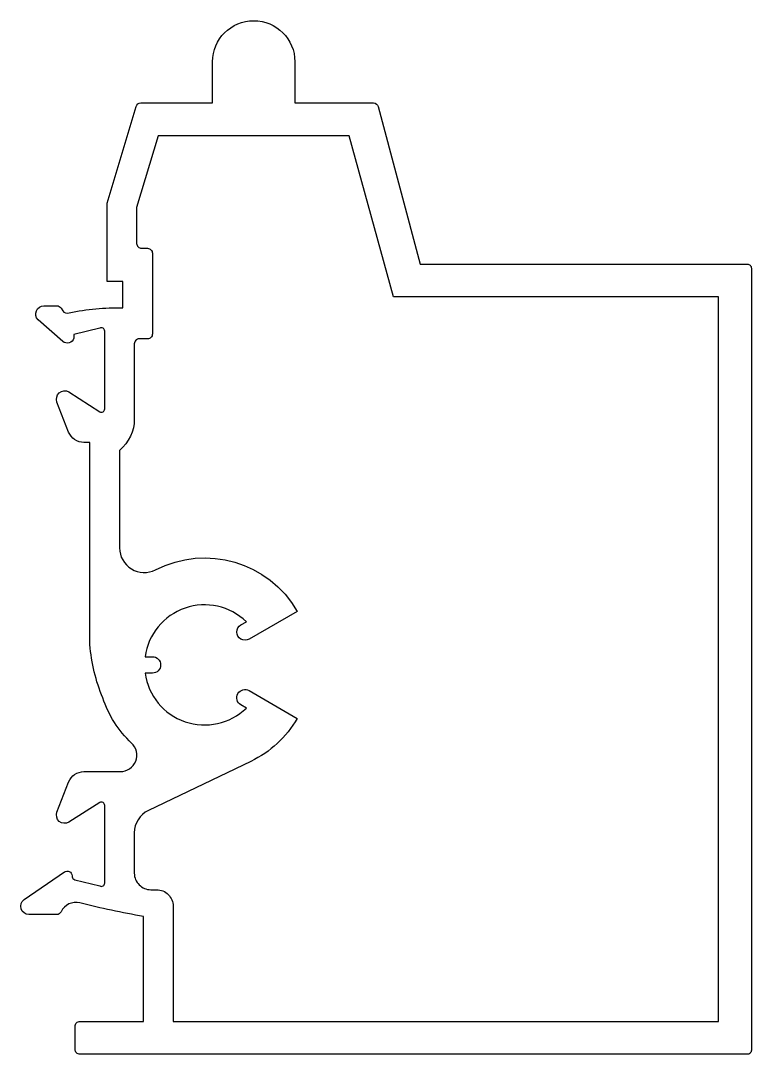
# Model space of a CAD drawing. Extents: x 606 to 650.4, y 668.7 to 731.4.
import ezdxf

# ---------------------------------------------------------------- set-up
doc = ezdxf.new("R2010")
doc.units = 0
doc.layers.get('0').update_dxf_attribs({"linetype": 'CONTINUOUS'})

msp = doc.modelspace()

# ---------------------------------------------------------------- linework, layer by layer
at = {"color": 0}
for points in [[(613.497, 677.027, -0.018697), (609.635, 677.849, 0.356078), (608.49, 677.314, -0.287906), (608.22, 677.144), (606.533, 677.144, -0.73676), (606.25, 678.056), (608.687, 679.73, -0.580367), (609.156, 679.503), (609.16, 679.444, 0.342609), (609.323, 679.261), (610.841, 678.882, 0.57735), (611.141, 679.056), (611.141, 683.768, 0.57735), (610.841, 683.941), (608.956, 682.752, -0.708172), (608.24, 683.366), (608.947, 685.189, -0.309455), (609.88, 685.827), (612.092, 685.827, 0.680525), (612.775, 687.558, -0.127047), (611.03, 690.3, -0.080808), (610.241, 693.538), (610.241, 705.815), (609.88, 705.815, -0.309455), (608.947, 706.453), (608.24, 708.275, -0.708172), (608.956, 708.889), (610.841, 707.684, 0.57735), (611.141, 707.857), (611.141, 712.586, 0.57735), (610.841, 712.759), (609.267, 712.371), (609.261, 712.148, -0.52592), (608.598, 711.948), (607.092, 713.267, -0.666625), (607.447, 714.119), (608.231, 714.119, -0.259573), (608.486, 713.977), (608.587, 713.813, 0.384018), (608.973, 713.701, -0.055299), (612.241, 713.999), (612.241, 715.598), (611.281, 715.598), (611.281, 720.349), (613.043, 726.223, -0.331213), (613.331, 726.437), (617.697, 726.437), (617.697, 728.937, -1), (622.697, 728.937), (622.697, 726.437), (627.479, 726.437, -0.340137), (627.769, 726.214), (630.305, 716.654), (650.191, 716.654, -0.414214), (650.441, 716.404), (650.441, 668.904, -0.414214), (650.191, 668.654), (609.641, 668.654, -0.414214), (609.341, 668.954), (609.341, 670.354, -0.414214), (609.641, 670.654), (613.497, 670.654)], [(613.741, 712.11), (613.241, 712.11, 0.414214), (612.941, 711.81), (612.941, 707.255, -0.222648), (612.041, 705.334), (612.041, 699.415, 0.561864), (614.229, 698.082, -0.40058), (622.842, 695.557), (619.92, 693.871, -1), (619.42, 694.737), (619.753, 694.928, 0.614156), (613.597, 692.807), (614.041, 692.807, -1), (614.041, 691.807), (613.597, 691.807, 0.614156), (619.753, 689.686), (619.42, 689.878, -1), (619.92, 690.744), (622.842, 689.057, -0.151191), (620.022, 686.446), (613.793, 683.46, 0.288588), (612.941, 682.107), (612.941, 679.654, 0.414214), (613.941, 678.654), (614.297, 678.654, -0.414214), (615.297, 677.654), (615.297, 670.654), (648.441, 670.654), (648.441, 714.654), (628.701, 714.654), (626.006, 724.437), (614.387, 724.437), (613.081, 720.084), (613.081, 717.91, 0.414214), (613.381, 717.61), (613.741, 717.61, -0.414214), (614.041, 717.31), (614.041, 712.41, -0.414214)]]:
    msp.add_lwpolyline(points, format="xyb", close=True, dxfattribs=at)

doc.saveas('drawing.dxf')
